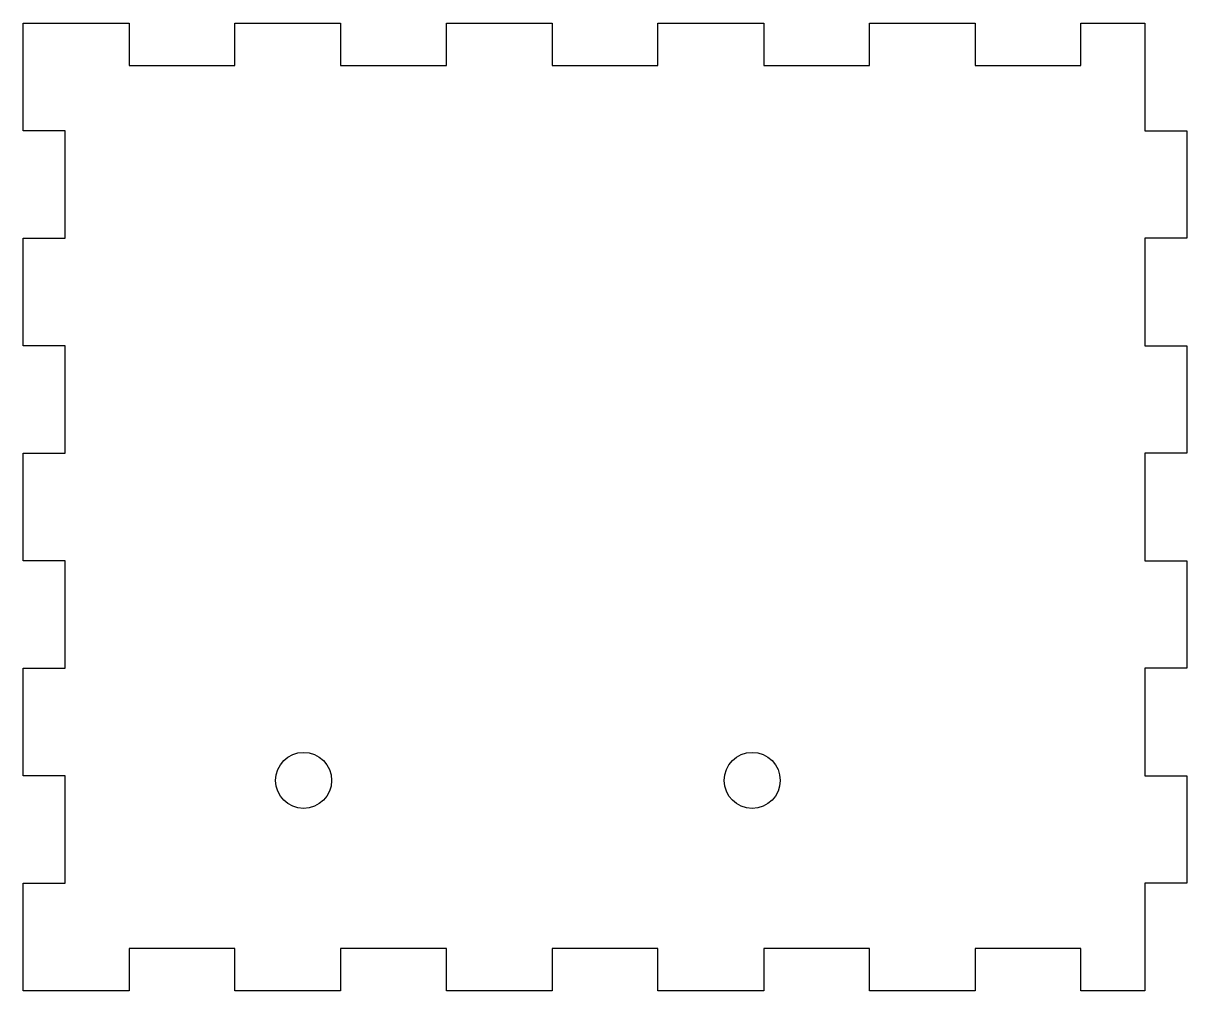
# Model space of a CAD drawing. Header units: millimetres. Extents: x 0 to 83, y -69 to 0.
import ezdxf

# ---------------------------------------------------------------- set-up
doc = ezdxf.new("R2010")
doc.units = ezdxf.units.MM

msp = doc.modelspace()

# ---------------------------------------------------------------- linework, layer by layer
at = {"color": 7, "linetype": 'Continuous', "lineweight": 25}
for p, q in [((0, -7.666366), (0, -0.000138)), ((0, -0.000138), (7.544562, -0.000138)), ((7.544562, -0.000138), (7.544562, -3.000132)), ((15.090902, -0.000138), (22.635718, -0.000138)), ((15.090902, -3.000132), (15.090902, -0.000138)), ((22.635718, -0.000138), (22.635718, -3.000132)), ((30.18155, -0.000138), (37.726366, -0.000138)), ((30.18155, -3.000132), (30.18155, -0.000138)), ((37.726366, -0.000138), (37.726366, -3.000132)), ((45.272706, -0.000138), (52.81803, -0.000138)), ((45.272706, -3.000132), (45.272706, -0.000138)), ((52.81803, -0.000138), (52.81803, -3.000132)), ((60.36437, -0.000138), (67.90817, -0.000138)), ((60.36437, -3.000132), (60.36437, -0.000138)), ((67.90817, -0.000138), (67.90817, -3.000132)), ((75.45451, -0.000138), (79.99857, -0.000138)), ((75.45451, -3.000132), (75.45451, -0.000138)), ((79.99857, -0.000138), (79.99857, -7.666366)), ((7.544562, -3.000132), (15.090902, -3.000132)), ((22.635718, -3.000132), (30.18155, -3.000132)), ((37.726366, -3.000132), (45.272706, -3.000132)), ((52.81803, -3.000132), (60.36437, -3.000132)), ((67.90817, -3.000132), (75.45451, -3.000132)), ((2.99974, -7.666366), (0, -7.666366)), ((2.99974, -15.332086), (2.99974, -7.666366)), ((79.99857, -7.666366), (82.99831, -7.666366)), ((82.99831, -7.666366), (82.99831, -15.332086)), ((0, -15.332086), (2.99974, -15.332086)), ((0, -22.99933), (0, -15.332086)), ((79.99857, -15.332086), (79.99857, -22.99933)), ((82.99831, -15.332086), (79.99857, -15.332086)), ((2.99974, -22.99933), (0, -22.99933)), ((2.99974, -30.665558), (2.99974, -22.99933)), ((79.99857, -22.99933), (82.99831, -22.99933)), ((82.99831, -22.99933), (82.99831, -30.665558)), ((0, -30.665558), (2.99974, -30.665558)), ((0, -38.333056), (0, -30.665558)), ((79.99857, -30.665558), (79.99857, -38.333056)), ((82.99831, -30.665558), (79.99857, -30.665558)), ((2.99974, -38.333056), (0, -38.333056)), ((2.99974, -45.99903), (2.99974, -38.333056)), ((79.99857, -38.333056), (82.99831, -38.333056)), ((82.99831, -38.333056), (82.99831, -45.99903)), ((0, -45.99903), (2.99974, -45.99903)), ((0, -53.666528), (0, -45.99903)), ((79.99857, -45.99903), (79.99857, -53.666528)), ((82.99831, -45.99903), (79.99857, -45.99903)), ((2.99974, -53.666528), (0, -53.666528)), ((2.99974, -61.332502), (2.99974, -53.666528)), ((79.99857, -53.666528), (82.99831, -53.666528)), ((82.99831, -53.666528), (82.99831, -61.332502)), ((0, -61.332502), (2.99974, -61.332502)), ((0, -69), (0, -61.332502)), ((79.99857, -61.332502), (79.99857, -69)), ((82.99831, -61.332502), (79.99857, -61.332502)), ((7.544562, -66.000006), (7.544562, -69)), ((15.090902, -66.000006), (7.544562, -66.000006)), ((15.090902, -69), (15.090902, -66.000006)), ((22.635718, -66.000006), (22.635718, -69)), ((30.18155, -66.000006), (22.635718, -66.000006)), ((30.18155, -69), (30.18155, -66.000006)), ((37.726366, -66.000006), (37.726366, -69)), ((45.272706, -66.000006), (37.726366, -66.000006)), ((45.272706, -69), (45.272706, -66.000006)), ((52.81803, -66.000006), (52.81803, -69)), ((60.36437, -66.000006), (52.81803, -66.000006)), ((60.36437, -69), (60.36437, -66.000006)), ((67.90817, -66.000006), (67.90817, -69)), ((75.45451, -66.000006), (67.90817, -66.000006)), ((75.45451, -69), (75.45451, -66.000006)), ((7.544562, -69), (0, -69)), ((22.635718, -69), (15.090902, -69)), ((37.726366, -69), (30.18155, -69)), ((52.81803, -69), (45.272706, -69)), ((67.90817, -69), (60.36437, -69)), ((79.99857, -69), (75.45451, -69))]:
    msp.add_line(p, q, dxfattribs=at)
for centre in [(19.99974, -54.000006), (51.99974, -54.000006)]:
    msp.add_circle(centre, 2, dxfattribs=at)

doc.saveas('drawing.dxf')
